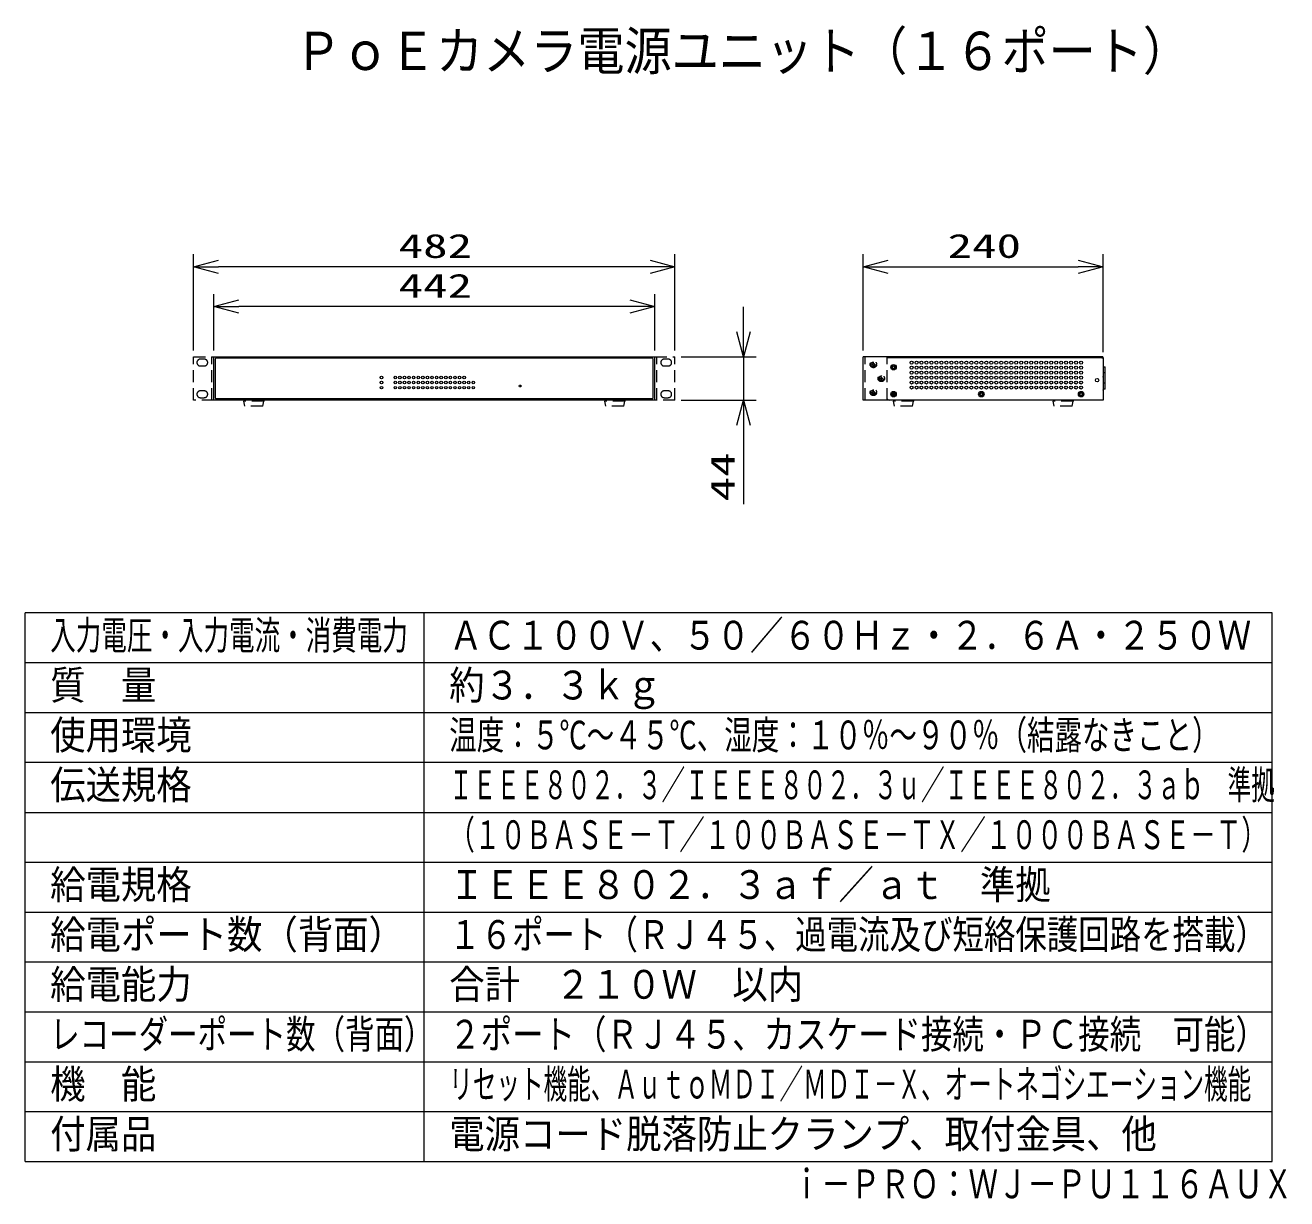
# Model space of a CAD drawing. Units: millimetres on the paper. Extents: x -63 to 64, y -58 to 59.
import ezdxf
from ezdxf.enums import TextEntityAlignment as Align

# ---------------------------------------------------------------- set-up
doc = ezdxf.new("R2010")
doc.units = ezdxf.units.MM
doc.linetypes.add('DASHED1', pattern=[1.8, 1.2, -0.6])
for name, color, linetype, lineweight in [('0-0_GAIKEI', 4, 'Continuous', 9), ('0-1_WAKU', 4, 'Continuous', 9), ('0-3_SUNPO', 7, 'Continuous', 9), ('0-4_0', 7, 'Continuous', 9)]:
    doc.layers.add(name, color=color, linetype=linetype, lineweight=lineweight)
doc.layers.add('0-2_MOJI1', color=7, linetype='Continuous')
doc.layers.add('0-5_相当品', color=4, linetype='Continuous')
doc.styles.add('ＭＳ ゴシック', font='')
doc.styles.get('ＭＳ ゴシック').set_extended_font_data('MS Gothic')

# ---------------------------------------------------------------- blocks, each defined once
blk = doc.blocks.new('_Open30')
at = {"layer": '0-4_0'}
blk.add_line((0, 0), (-1, 0), dxfattribs=at)
blk.add_lwpolyline([(-1, 0.2679), (0, 0), (-1, -0.2679)], dxfattribs=at)

msp = doc.modelspace()

# ---------------------------------------------------------------- linework, layer by layer
at = {"layer": '0-0_GAIKEI', "linetype": 'DASHED1'}
for p, q in [((-45.682, 26.082), (-43.652, 26.082)), ((-45.682, 21.722), (-45.682, 26.082)), ((-44.602, 25.832), (-45.002, 25.832)), ((-43.852, 21.722), (-43.852, 26.082)), ((0.548, 26.082), (2.578, 26.082)), ((0.748, 21.722), (0.748, 26.082)), ((1.898, 25.832), (1.498, 25.832)), ((2.578, 21.722), (2.578, 26.082)), ((23.848, 26.082), (21.448, 26.082)), ((21.448, 21.722), (21.448, 26.082)), ((21.648, 21.722), (21.648, 26.082)), ((22.438, 25.332), (22.333, 25.332)), ((22.333, 25.332), (22.333, 25.272)), ((22.498, 25.437), (22.438, 25.437)), ((22.438, 25.437), (22.438, 25.332)), ((22.498, 25.332), (22.498, 25.437)), ((22.603, 25.332), (22.498, 25.332)), ((22.603, 25.272), (22.603, 25.332)), ((23.848, 21.722), (23.848, 26.082)), ((-45.002, 25.152), (-44.602, 25.152)), ((1.498, 25.152), (1.898, 25.152)), ((22.333, 25.272), (22.438, 25.272)), ((22.438, 25.272), (22.438, 25.167)), ((22.438, 25.167), (22.498, 25.167)), ((22.498, 25.272), (22.603, 25.272)), ((22.498, 25.167), (22.498, 25.272)), ((23.288, 24.037), (23.228, 24.037)), ((23.228, 24.037), (23.228, 23.932)), ((23.288, 23.932), (23.288, 24.037)), ((23.228, 23.932), (23.123, 23.932)), ((23.123, 23.932), (23.123, 23.872)), ((23.123, 23.872), (23.228, 23.872)), ((23.228, 23.872), (23.228, 23.767)), ((23.228, 23.767), (23.288, 23.767)), ((23.393, 23.932), (23.288, 23.932)), ((23.288, 23.872), (23.393, 23.872)), ((23.288, 23.767), (23.288, 23.872)), ((23.393, 23.872), (23.393, 23.932)), ((-43.652, 21.722), (-45.682, 21.722)), ((-44.602, 22.652), (-45.002, 22.652)), ((-45.002, 21.972), (-44.602, 21.972)), ((-40.652, 21.722), (-40.652, 21.622)), ((-38.652, 21.622), (-40.652, 21.622)), ((-40.552, 21.122), (-40.652, 21.622)), ((-38.752, 21.122), (-38.652, 21.622)), ((-38.652, 21.722), (-38.652, 21.622)), ((-4.452, 21.722), (-4.452, 21.622)), ((-4.352, 21.122), (-4.452, 21.622)), ((-2.452, 21.622), (-4.452, 21.622)), ((-2.552, 21.122), (-2.452, 21.622)), ((-2.452, 21.722), (-2.452, 21.622)), ((2.578, 21.722), (0.548, 21.722)), ((1.898, 22.652), (1.498, 22.652)), ((1.498, 21.972), (1.898, 21.972)), ((23.848, 21.722), (21.448, 21.722)), ((22.438, 22.532), (22.333, 22.532)), ((22.333, 22.532), (22.333, 22.472)), ((22.333, 22.472), (22.438, 22.472)), ((22.498, 22.637), (22.438, 22.637)), ((22.438, 22.637), (22.438, 22.532)), ((22.438, 22.472), (22.438, 22.367)), ((22.438, 22.367), (22.498, 22.367)), ((22.498, 22.532), (22.498, 22.637)), ((22.603, 22.532), (22.498, 22.532)), ((22.498, 22.472), (22.603, 22.472)), ((22.498, 22.367), (22.498, 22.472)), ((22.603, 22.472), (22.603, 22.532)), ((24.486, 21.722), (24.486, 21.622)), ((26.486, 21.622), (24.486, 21.622)), ((24.586, 21.122), (24.486, 21.622)), ((26.386, 21.122), (26.486, 21.622)), ((26.486, 21.722), (26.486, 21.622)), ((40.486, 21.722), (40.486, 21.622)), ((40.586, 21.122), (40.486, 21.622)), ((42.486, 21.622), (40.486, 21.622)), ((42.386, 21.122), (42.486, 21.622)), ((42.486, 21.722), (42.486, 21.622)), ((-38.752, 21.122), (-40.552, 21.122)), ((-2.552, 21.122), (-4.352, 21.122)), ((26.386, 21.122), (24.586, 21.122)), ((42.386, 21.122), (40.586, 21.122))]:
    msp.add_line(p, q, dxfattribs=at)
at = {"layer": '0-0_GAIKEI', "color": 7}
for p, q in [((-43.652, 26.082), (0.548, 26.082)), ((-43.652, 21.722), (-43.652, 26.082)), ((0.548, 21.722), (0.548, 26.082)), ((45.386, 26.082), (21.456, 26.082)), ((21.456, 21.722), (21.456, 26.082)), ((45.486, 25.982), (45.486, 21.722)), ((0.548, 21.722), (-43.652, 21.722)), ((45.486, 21.722), (21.456, 21.722))]:
    msp.add_line(p, q, dxfattribs=at)
at = {"layer": '0-0_GAIKEI'}
for p, q in [((-43.502, 25.832), (-43.502, 21.972)), ((0.298, 25.932), (-43.402, 25.932)), ((0.398, 21.972), (0.398, 25.832)), ((45.376, 25.982), (23.848, 25.982)), ((45.366, 26.082), (45.366, 25.962)), ((45.366, 25.962), (45.486, 25.962)), ((45.386, 25.962), (45.386, 25.972)), ((45.486, 25.072), (45.686, 25.072)), ((45.686, 24.472), (45.486, 24.472)), ((45.506, 24.087), (45.486, 24.087)), ((45.486, 24.051), (45.487, 24.051)), ((45.487, 24.051), (45.499, 24.053)), ((45.499, 24.053), (45.505, 24.054)), ((45.499, 24.05), (45.506, 24.05)), ((45.505, 24.054), (45.506, 24.054)), ((45.506, 24.054), (45.506, 24.087)), ((45.506, 24.047), (45.506, 22.757)), ((45.686, 22.822), (45.686, 25.072)), ((45.686, 23.422), (45.506, 23.422)), ((45.686, 22.822), (45.506, 22.822)), ((0.298, 21.872), (-43.402, 21.872)), ((23.867, 21.822), (23.848, 21.822)), ((24.501, 22.2), (24.501, 22.444)), ((45.486, 22.757), (45.506, 22.757)), ((45.486, 22.732), (45.506, 22.732)), ((45.506, 22.732), (45.506, 22.752))]:
    msp.add_line(p, q, dxfattribs=at)
at = {"layer": '0-0_GAIKEI', "linetype": 'DASHED1'}
for centre, radius in [((22.468, 25.302), 0.325), ((22.468, 25.302), 0.245), ((23.258, 23.902), 0.325), ((23.258, 23.902), 0.245), ((22.468, 22.502), 0.325), ((22.468, 22.502), 0.245)]:
    msp.add_circle(centre, radius, dxfattribs=at)
at = {"layer": '0-0_GAIKEI'}
for centre, radius in [((24.486, 25.022), 0.275), ((26.286, 25.482), 0.15), ((26.786, 25.482), 0.15), ((27.286, 25.482), 0.15), ((27.786, 25.482), 0.15), ((28.286, 25.482), 0.15), ((28.786, 25.482), 0.15), ((29.286, 25.482), 0.15), ((29.786, 25.482), 0.15), ((30.286, 25.482), 0.15), ((30.786, 25.482), 0.15), ((31.286, 25.482), 0.15), ((31.786, 25.482), 0.15), ((32.286, 25.482), 0.15), ((32.786, 25.482), 0.15), ((33.286, 25.482), 0.15), ((33.786, 25.482), 0.15), ((34.286, 25.482), 0.15), ((34.786, 25.482), 0.15), ((35.286, 25.482), 0.15), ((35.786, 25.482), 0.15), ((36.286, 25.482), 0.15), ((36.786, 25.482), 0.15), ((37.286, 25.482), 0.15), ((37.786, 25.482), 0.15), ((38.286, 25.482), 0.15), ((38.786, 25.482), 0.15), ((39.286, 25.482), 0.15), ((39.786, 25.482), 0.15), ((40.286, 25.482), 0.15), ((40.786, 25.482), 0.15), ((41.286, 25.482), 0.15), ((41.786, 25.482), 0.15), ((42.286, 25.482), 0.15), ((42.786, 25.482), 0.15), ((43.286, 25.482), 0.15), ((-26.837, 23.998), 0.125), ((-25.457, 23.998), 0.125), ((-24.997, 23.998), 0.125), ((-24.537, 23.998), 0.125), ((-24.077, 23.998), 0.125), ((-23.617, 23.998), 0.125), ((-23.157, 23.998), 0.125), ((-22.697, 23.998), 0.125), ((-22.237, 23.998), 0.125), ((-21.777, 23.998), 0.125), ((-21.317, 23.998), 0.125), ((-20.857, 23.998), 0.125), ((-20.397, 23.998), 0.125), ((-19.937, 23.998), 0.125), ((-19.477, 23.998), 0.125), ((-19.017, 23.998), 0.125), ((-18.557, 23.998), 0.125), ((24.486, 25.022), 0.175), ((24.486, 25.022), 0.125), ((26.286, 24.982), 0.15), ((26.286, 24.482), 0.15), ((26.286, 23.982), 0.15), ((26.786, 24.982), 0.15), ((26.786, 24.482), 0.15), ((26.786, 23.982), 0.15), ((27.286, 24.982), 0.15), ((27.286, 24.482), 0.15), ((27.286, 23.982), 0.15), ((27.786, 24.982), 0.15), ((27.786, 24.482), 0.15), ((27.786, 23.982), 0.15), ((28.286, 24.982), 0.15), ((28.286, 24.482), 0.15), ((28.286, 23.982), 0.15), ((28.786, 24.982), 0.15), ((28.786, 24.482), 0.15), ((28.786, 23.982), 0.15), ((29.286, 24.982), 0.15), ((29.286, 24.482), 0.15), ((29.286, 23.982), 0.15), ((29.786, 24.982), 0.15), ((29.786, 24.482), 0.15), ((29.786, 23.982), 0.15), ((30.286, 24.982), 0.15), ((30.286, 24.482), 0.15), ((30.286, 23.982), 0.15), ((30.786, 24.982), 0.15), ((30.786, 24.482), 0.15), ((30.786, 23.982), 0.15), ((31.286, 24.982), 0.15), ((31.286, 24.482), 0.15), ((31.286, 23.982), 0.15), ((31.786, 24.982), 0.15), ((31.786, 24.482), 0.15), ((31.786, 23.982), 0.15), ((32.286, 24.982), 0.15), ((32.286, 24.482), 0.15), ((32.286, 23.982), 0.15), ((32.786, 24.982), 0.15), ((32.786, 24.482), 0.15), ((32.786, 23.982), 0.15), ((33.286, 24.982), 0.15), ((33.286, 24.482), 0.15), ((33.286, 23.982), 0.15), ((33.786, 24.982), 0.15), ((33.786, 24.482), 0.15), ((33.786, 23.982), 0.15), ((34.286, 24.982), 0.15), ((34.286, 24.482), 0.15), ((34.286, 23.982), 0.15), ((34.786, 24.982), 0.15), ((34.786, 24.482), 0.15), ((34.786, 23.982), 0.15), ((35.286, 24.982), 0.15), ((35.286, 24.482), 0.15), ((35.286, 23.982), 0.15), ((35.786, 24.982), 0.15), ((35.786, 24.482), 0.15), ((35.786, 23.982), 0.15), ((36.286, 24.982), 0.15), ((36.286, 24.482), 0.15), ((36.286, 23.982), 0.15), ((36.786, 24.982), 0.15), ((36.786, 24.482), 0.15), ((36.786, 23.982), 0.15), ((37.286, 24.982), 0.15), ((37.286, 24.482), 0.15), ((37.286, 23.982), 0.15), ((37.786, 24.982), 0.15), ((37.786, 24.482), 0.15), ((37.786, 23.982), 0.15), ((38.286, 24.982), 0.15), ((38.286, 24.482), 0.15), ((38.286, 23.982), 0.15), ((38.786, 24.982), 0.15), ((38.786, 24.482), 0.15), ((38.786, 23.982), 0.15), ((39.286, 24.982), 0.15), ((39.286, 24.482), 0.15), ((39.286, 23.982), 0.15), ((39.786, 24.982), 0.15), ((39.786, 24.482), 0.15), ((39.786, 23.982), 0.15), ((40.286, 24.982), 0.15), ((40.286, 24.482), 0.15), ((40.286, 23.982), 0.15), ((40.786, 24.982), 0.15), ((40.786, 24.482), 0.15), ((40.786, 23.982), 0.15), ((41.286, 24.982), 0.15), ((41.286, 24.482), 0.15), ((41.286, 23.982), 0.15), ((41.786, 24.982), 0.15), ((41.786, 24.482), 0.15), ((41.786, 23.982), 0.15), ((42.286, 24.982), 0.15), ((42.286, 24.482), 0.15), ((42.286, 23.982), 0.15), ((42.786, 24.982), 0.15), ((42.786, 24.482), 0.15), ((42.786, 23.982), 0.15), ((43.286, 24.982), 0.15), ((43.286, 24.482), 0.15), ((43.286, 23.982), 0.15), ((-26.837, 23.49), 0.125), ((-26.837, 22.982), 0.125), ((-25.457, 23.49), 0.125), ((-25.457, 22.982), 0.125), ((-24.997, 23.49), 0.125), ((-24.997, 22.982), 0.125), ((-24.537, 23.49), 0.125), ((-24.537, 22.982), 0.125), ((-24.077, 23.49), 0.125), ((-24.077, 22.982), 0.125), ((-23.617, 23.49), 0.125), ((-23.617, 22.982), 0.125), ((-23.157, 23.49), 0.125), ((-23.157, 22.982), 0.125), ((-22.697, 23.49), 0.125), ((-22.697, 22.982), 0.125), ((-22.237, 23.49), 0.125), ((-22.237, 22.982), 0.125), ((-21.777, 23.49), 0.125), ((-21.777, 22.982), 0.125), ((-21.317, 23.49), 0.125), ((-21.317, 22.982), 0.125), ((-20.857, 23.49), 0.125), ((-20.857, 22.982), 0.125), ((-20.397, 23.49), 0.125), ((-20.397, 22.982), 0.125), ((-19.937, 23.49), 0.125), ((-19.937, 22.982), 0.125), ((-19.477, 23.49), 0.125), ((-19.477, 22.982), 0.125), ((-19.017, 23.49), 0.125), ((-19.017, 22.982), 0.125), ((-18.557, 23.49), 0.125), ((-18.557, 22.982), 0.125), ((-18.097, 23.49), 0.125), ((-18.097, 22.982), 0.125), ((-17.637, 23.49), 0.125), ((-17.637, 22.982), 0.125), ((-12.947, 23.142), 0.1), ((26.286, 23.482), 0.15), ((26.286, 22.982), 0.15), ((26.786, 23.482), 0.15), ((26.786, 22.982), 0.15), ((27.286, 23.482), 0.15), ((27.286, 22.982), 0.15), ((27.786, 23.482), 0.15), ((27.786, 22.982), 0.15), ((28.286, 23.482), 0.15), ((28.286, 22.982), 0.15), ((28.786, 23.482), 0.15), ((28.786, 22.982), 0.15), ((29.286, 23.482), 0.15), ((29.286, 22.982), 0.15), ((29.786, 23.482), 0.15), ((29.786, 22.982), 0.15), ((30.286, 23.482), 0.15), ((30.286, 22.982), 0.15), ((30.786, 23.482), 0.15), ((30.786, 22.982), 0.15), ((31.286, 23.482), 0.15), ((31.286, 22.982), 0.15), ((31.786, 23.482), 0.15), ((31.786, 22.982), 0.15), ((32.286, 23.482), 0.15), ((32.286, 22.982), 0.15), ((32.786, 23.482), 0.15), ((32.786, 22.982), 0.15), ((33.286, 23.482), 0.15), ((33.286, 22.982), 0.15), ((33.786, 23.482), 0.15), ((33.786, 22.982), 0.15), ((34.286, 23.482), 0.15), ((34.286, 22.982), 0.15), ((34.786, 23.482), 0.15), ((34.786, 22.982), 0.15), ((35.286, 23.482), 0.15), ((35.286, 22.982), 0.15), ((35.786, 23.482), 0.15), ((35.786, 22.982), 0.15), ((36.286, 23.482), 0.15), ((36.286, 22.982), 0.15), ((36.786, 23.482), 0.15), ((36.786, 22.982), 0.15), ((37.286, 23.482), 0.15), ((37.286, 22.982), 0.15), ((37.786, 23.482), 0.15), ((37.786, 22.982), 0.15), ((38.286, 23.482), 0.15), ((38.286, 22.982), 0.15), ((38.786, 23.482), 0.15), ((38.786, 22.982), 0.15), ((39.286, 23.482), 0.15), ((39.286, 22.982), 0.15), ((39.786, 23.482), 0.15), ((39.786, 22.982), 0.15), ((40.286, 23.482), 0.15), ((40.286, 22.982), 0.15), ((40.786, 23.482), 0.15), ((40.786, 22.982), 0.15), ((41.286, 23.482), 0.15), ((41.286, 22.982), 0.15), ((41.786, 23.482), 0.15), ((41.786, 22.982), 0.15), ((42.286, 23.482), 0.15), ((42.286, 22.982), 0.15), ((42.786, 23.482), 0.15), ((42.786, 22.982), 0.15), ((43.286, 23.482), 0.15), ((43.286, 22.982), 0.15), ((44.886, 23.722), 0.175), ((24.486, 22.322), 0.275), ((24.486, 22.322), 0.175), ((24.486, 22.322), 0.125), ((33.286, 22.322), 0.275), ((33.286, 22.322), 0.175), ((33.286, 22.322), 0.125), ((43.286, 22.322), 0.275), ((43.286, 22.322), 0.175), ((43.286, 22.322), 0.125)]:
    msp.add_circle(centre, radius, dxfattribs=at)
at = {"layer": '0-0_GAIKEI', "linetype": 'DASHED1'}
for centre, start, end in [((-45.002, 25.492), 90, 270), ((-44.602, 25.492), 270, 90), ((1.498, 25.492), 90, 270), ((1.898, 25.492), 270, 90), ((-45.002, 22.312), 90, 270), ((-44.602, 22.312), 270, 90), ((1.498, 22.312), 90, 270), ((1.898, 22.312), 270, 90)]:
    msp.add_arc(centre, 0.34, start, end, dxfattribs=at)
at = {"layer": '0-0_GAIKEI'}
for centre, radius, start, end in [((-43.402, 25.832), 0.1, 90, 180), ((0.298, 25.832), 0.1, 0, 90), ((45.376, 25.972), 0.01, 0, 90), ((45.48, 23.467), 0.584, 88.93625, 89.41832), ((45.466, 24.047), 0.04, 359.99995, 58.67308), ((45.462, 24.163), 0.13, 280.97251, 281.4007), ((45.48, 24.073), 0.039, 281.32911, 284.18537), ((45.494, 24.237), 0.186, 268.91961, 270), ((45.461, 24.133), 0.101, 286.68308, 288.05696), ((45.458, 24.162), 0.13, 284.11383, 284.54204), ((45.481, 24.073), 0.0379, 288.20018, 290.95423), ((45.486, 24.058), 0.0226, 290.86336, 301.64804), ((45.495, 25.513), 1.463, 270, 270.16786), ((45.489, 24.054), 0.0172, 301.34698, 319.5655), ((45.492, 24.052), 0.0139, 319.91396, 337.44023), ((45.473, 24.04), 0.0341, 17.74571, 18.49894), ((45.482, 24.055), 0.024, 346.37084, 347.76736), ((45.492, 24.046), 0.0141, 16.51297, 17.72087), ((45.48, 24.056), 0.0258, 342.12748, 343.42422), ((45.441, 24.069), 0.0672, 341.62944, 342.12764), ((45.461, 24.065), 0.0474, 337.15522, 338.62466), ((45.44, 24.064), 0.0672, 347.71713, 348.21521), ((45.491, 24.053), 0.0152, 343.4577, 346.38762), ((45.498, 24.047), 0.008, 11.33857, 16.69933), ((45.495, 24.047), 0.0113, 9.82257, 11.3354), ((45.496, 24.047), 0.0101, 0.03066, 6.73585), ((45.487, 24.045), 0.0189, 8.91749, 9.82286), ((45.472, 24.043), 0.034, 8.51577, 9.01832), ((-43.402, 21.972), 0.1, 180, 270), ((0.298, 21.972), 0.1, 270, 0), ((24.036, 21.922), 0.2, 210, 270), ((45.481, 22.757), 0.025, 281.75216, 0)]:
    msp.add_arc(centre, radius, start, end, dxfattribs=at)
at = {"layer": '0-0_GAIKEI', "color": 7}
msp.add_arc((45.386, 25.982), 0.1, 0, 90, dxfattribs=at)
at = {"layer": '0-1_WAKU', "color": 3}
for p, q in [((-62.552, -54.598), (-62.552, 0.402)), ((62.448, 0.402), (-62.552, 0.402)), ((-22.552, -54.598), (-22.552, 0.402)), ((62.448, -54.598), (62.448, 0.402)), ((-62.552, -54.598), (62.448, -54.598))]:
    msp.add_line(p, q, dxfattribs=at)
at = {"layer": '0-1_WAKU'}
for p, q in [((62.448, -4.598), (-62.552, -4.598)), ((-62.552, -9.598), (62.448, -9.598)), ((62.448, -14.598), (-62.552, -14.598)), ((-62.552, -19.598), (62.448, -19.598)), ((-62.552, -24.598), (62.448, -24.598)), ((-62.552, -29.598), (62.448, -29.598)), ((-62.552, -34.598), (62.448, -34.598)), ((-62.552, -39.598), (62.448, -39.598)), ((-62.552, -44.598), (62.448, -44.598)), ((-62.552, -49.598), (62.448, -49.598))]:
    msp.add_line(p, q, dxfattribs=at)
at = {"layer": '0-3_SUNPO'}
for p, q in [((-45.682, 26.707), (-45.682, 36.352)), ((2.578, 26.707), (2.578, 36.352)), ((21.456, 26.707), (21.456, 36.352)), ((45.486, 26.526), (45.486, 36.352)), ((0.078, 35.102), (-43.182, 35.102)), ((23.956, 35.102), (42.986, 35.102)), ((-43.652, 26.695), (-43.652, 32.352)), ((0.548, 26.695), (0.548, 32.352)), ((-1.952, 31.102), (-41.152, 31.102)), ((9.453, 28.582), (9.453, 31.082)), ((3.203, 26.082), (10.703, 26.082)), ((9.453, 26.082), (9.453, 21.722)), ((3.203, 21.722), (10.703, 21.722)), ((9.453, 19.222), (9.453, 11.305))]:
    msp.add_line(p, q, dxfattribs=at)

# ---------------------------------------------------------------- block references
at = {"layer": '0-3_SUNPO', "xscale": 2.5, "yscale": 2.5}
for p, rotation in [((-45.682, 35.102), 180), ((21.456, 35.102), 180), ((-43.652, 31.102), 180), ((9.453, 26.082), 270), ((9.453, 21.722), 90)]:
    msp.add_blockref('_Open30', p, dxfattribs=dict(at, rotation=rotation))
for p in [(2.578, 35.102), (45.486, 35.102), (0.548, 31.102)]:
    msp.add_blockref('_Open30', p, dxfattribs=at)

# ---------------------------------------------------------------- texts
at = {"layer": '0-2_MOJI1', "style": 'ＭＳ ゴシック'}
for s, height, width, p in [('ＰｏＥカメラ電源ユニット（１６ポート）', 3.848, 0.9, (-35.552, 53.662)), ('入力電圧・入力電流・消費電力', 2.889, 0.65, (-60.052, -4.153)), ('ＡＣ１００Ｖ、５０／６０Ｈｚ・２．６Ａ・２５０Ｗ', 2.889, 0.85, (-20.052, -4.153)), ('質\u3000量', 2.889, 0.9, (-60.052, -9.153)), ('約３．３ｋｇ', 2.889, 0.9, (-20.052, -9.153)), ('使用環境', 2.889, 0.9, (-60.052, -14.153)), ('温度：５℃～４５℃、湿度：１０％～９０％（結露なきこと）', 2.889, 0.7, (-20.052, -14.153)), ('伝送規格', 2.889, 0.9, (-60.052, -19.153)), ('ＩＥＥＥ８０２．３／ＩＥＥＥ８０２．３ｕ／ＩＥＥＥ８０２．３ａｂ\u3000準拠', 2.889, 0.6, (-20.052, -19.153)), ('（１０ＢＡＳＥ－Ｔ／１００ＢＡＳＥ－ＴＸ／１０００ＢＡＳＥ－Ｔ）', 2.889, 0.65, (-20.052, -24.153)), ('給電規格', 2.889, 0.9, (-60.052, -29.153)), ('ＩＥＥＥ８０２．３ａｆ／ａｔ\u3000準拠', 2.889, 0.9, (-20.052, -29.153)), ('給電ポート数（背面）', 2.889, 0.9, (-60.052, -34.153)), ('１６ポート（ＲＪ４５、過電流及び短絡保護回路を搭載）', 2.889, 0.8, (-20.052, -34.153)), ('給電能力', 2.889, 0.9, (-60.052, -39.153)), ('合計\u3000２１０Ｗ\u3000以内', 2.889, 0.9, (-20.052, -39.153)), ('レコーダーポート数（背面）', 2.889, 0.75, (-60.052, -44.153)), ('２ポート（ＲＪ４５、カスケード接続・ＰＣ接続\u3000可能）', 2.889, 0.8, (-20.052, -44.153)), ('機\u3000能', 2.889, 0.9, (-60.052, -49.153)), ('リセット機能、ＡｕｔｏＭＤＩ／ＭＤＩ－Ｘ、オートネゴシエーション機能', 2.889, 0.6, (-20.052, -49.153)), ('付属品', 2.889, 0.9, (-60.052, -54.153)), ('電源コード脱落防止クランプ、取付金具、他', 2.889, 0.9, (-20.052, -54.153))]:
    msp.add_text(s, height=height, dxfattribs=dict(at, width=width)).set_placement(p, align=Align.BOTTOM_LEFT)
at = {"layer": '0-3_SUNPO', "style": 'ＭＳ ゴシック', "width": 1.5}
for s, p in [('482', (-25.123, 35.264)), ('240', (29.9, 35.264)), ('442', (-25.123, 31.264))]:
    msp.add_text(s, height=2.405, dxfattribs=at).set_placement(p, align=Align.BOTTOM_LEFT)
msp.add_text('44', height=2.405, rotation=90, dxfattribs=at).set_placement((9.291, 11.573), align=Align.BOTTOM_LEFT)
at = {"layer": '0-5_相当品', "style": 'ＭＳ ゴシック', "width": 0.75}
msp.add_text('ｉ－ＰＲＯ：ＷＪ－ＰＵ１１６ＡＵＸ', height=2.886, dxfattribs=at).set_placement((14.288, -59.153), align=Align.BOTTOM_LEFT)

doc.saveas('drawing.dxf')
